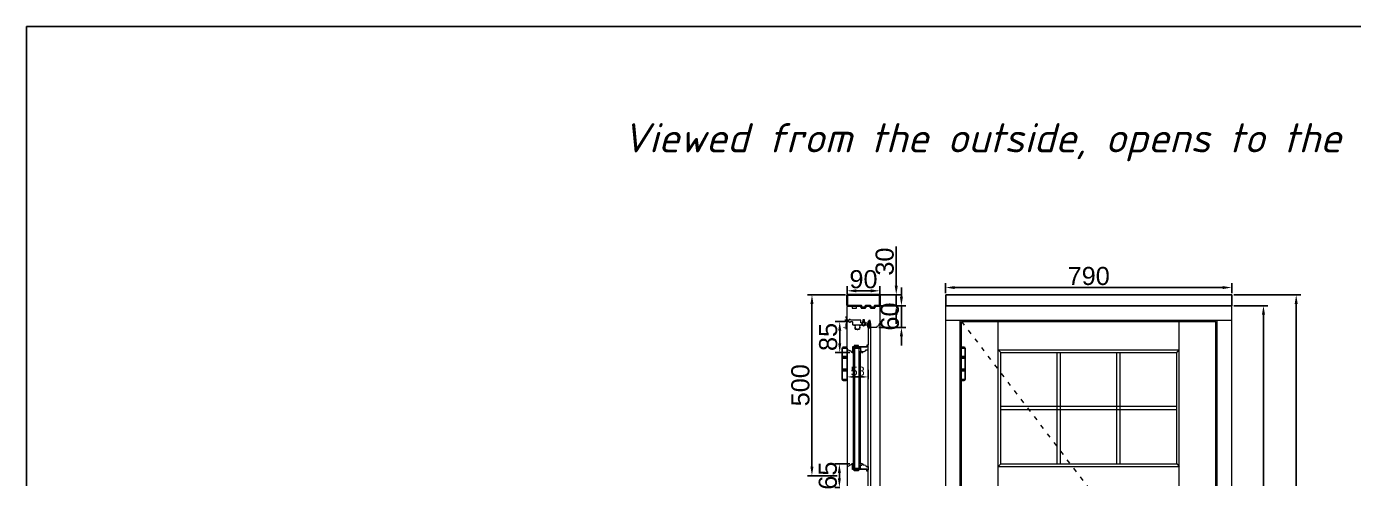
# Model space of a CAD drawing. Header units: millimetres. Extents: x 0 to 182016, y 11 to 3710.
# Drawn here: x 110250 to 113915, y 2461 to 3710 of the extents above; entities that cross this region are included whole.
import ezdxf

# ---------------------------------------------------------------- set-up
doc = ezdxf.new("R2010")
doc.units = ezdxf.units.MM
doc.linetypes.add('ACAD_ISO03W100', pattern=[30, 12, -18])
doc.linetypes.add('DASHED', pattern=[0.75, 0.5, -0.25])
for name, color, linetype, lineweight in [('Matmenys', 10, 'Continuous', 20), ('OTHER', 251, 'Continuous', 13), ('Stakta', 7, 'Continuous', 25), ('Testinės profilio linijos', 7, 'Continuous', 5)]:
    doc.layers.add(name, color=color, linetype=linetype, lineweight=lineweight)
doc.layers.add('Nutraukimo linija', color=7, linetype='Continuous')
doc.layers.add('Stiklo paketas', color=7, linetype='Continuous')
doc.styles.add('ROMANS', font='stylu.ttf', dxfattribs={"oblique": 15})
doc.styles.get("Standard").update_dxf_attribs({"font": 'arial.ttf'})
doc.dimstyles.new('3-5', dxfattribs={"dimscale": 3.5, "dimtxt": 3.5, "dimasz": 3.5, "dimexe": 1.25, "dimexo": 0.625, "dimtad": 1, "dimdec": 1, "dimtxsty": 'Standard', "dimcen": 3.5, "dimadec": 0, "dimazin": 0, "dimtfac": 1, "dimtdec": 1, "dimtmove": 0, "dimatfit": 3, "dimfxl": 1, "dimarcsym": 0})
doc.dimstyles.new('5 geras', dxfattribs={"dimscale": 5, "dimtxt": 5, "dimasz": 2.5, "dimexe": 1.25, "dimexo": 0.625, "dimtad": 1, "dimdec": 1, "dimtxsty": 'Standard', "dimcen": 2.5, "dimadec": 0, "dimazin": 0, "dimtfac": 1, "dimtdec": 1, "dimtmove": 0, "dimatfit": 3, "dimfxl": 1, "dimarcsym": 0})
doc.dimstyles.new('Padidinti matmenys', dxfattribs={"dimscale": 10, "dimtxt": 5, "dimasz": 2.5, "dimexe": 1.25, "dimexo": 0.625, "dimtad": 1, "dimdec": 1, "dimtxsty": 'Standard', "dimcen": 2.5, "dimadec": 0, "dimazin": 0, "dimtfac": 1, "dimtdec": 1, "dimtmove": 0, "dimatfit": 3, "dimfxl": 1, "dimarcsym": 0})

# ---------------------------------------------------------------- blocks, each defined once
blk = doc.blocks.new('*D1801')
at = {"color": 0, "lineweight": -2, "transparency": 16777216}
for p, q in [((112522.1, 2894.6), (112483.5, 2894.6)), ((112496, 2834.6), (112496, 2869.6)), ((112523.9, 2809.6), (112483.5, 2809.6))]:
    blk.add_line(p, q, dxfattribs=at)
at = {"color": 0, "transparency": 16777216}
for points in [[(112491.9, 2869.6), (112500.2, 2869.6), (112496, 2894.6)], [(112491.9, 2834.6), (112500.2, 2834.6), (112496, 2809.6)]]:
    blk.add_solid(points, dxfattribs=at)
at = {"layer": 'Defpoints', "color": 0, "transparency": 16777216}
for p in [(112496, 2894.6), (112528.4, 2894.6), (112530.1, 2809.6)]:
    blk.add_point(p, dxfattribs=at)
at = {"color": 0, "lineweight": 5, "transparency": 16777216, "insert": (112464.3, 2852.1), "char_height": 50, "attachment_point": 5, "rotation": 90}
blk.add_mtext('85', dxfattribs=at)
blk = doc.blocks.new('*D1802')
at = {"layer": 'Defpoints', "color": 0, "transparency": 16777216}
for p in [(112519.6, 2898.6), (112514.1, 2894.6), (112519.9, 2894.6)]:
    blk.add_point(p, dxfattribs=at)
at = {"layer": 'Matmenys', "color": 0, "lineweight": -2, "transparency": 16777216}
for p, q in [((112517.4, 2898.6), (112509.7, 2898.6)), ((112514.1, 2903.8), (112514.1, 2909.1)), ((112514.1, 2898.6), (112514.1, 2894.6)), ((112517.7, 2894.6), (112509.7, 2894.6)), ((112514.1, 2889.3), (112514.1, 2873.5))]:
    blk.add_line(p, q, dxfattribs=at)
at = {"layer": 'Matmenys', "color": 0, "transparency": 16777216}
for points in [[(112513.2, 2903.8), (112515, 2903.8), (112514.1, 2898.6)], [(112513.2, 2889.3), (112515, 2889.3), (112514.1, 2894.6)]]:
    blk.add_solid(points, dxfattribs=at)
at = {"layer": 'Matmenys', "color": 0, "transparency": 16777216, "insert": (112508.4, 2878.2), "char_height": 7, "attachment_point": 5, "rotation": 90}
blk.add_mtext('4', dxfattribs=at)
blk = doc.blocks.new('*D1808')
at = {"color": 0, "lineweight": -2, "transparency": 16777216}
for p, q in [((112516.6, 2768.6), (112516.6, 2735.4)), ((112574.6, 2761.2), (112574.6, 2735.4)), ((112562.1, 2741.6), (112529.1, 2741.6))]:
    blk.add_line(p, q, dxfattribs=at)
at = {"color": 0, "transparency": 16777216}
for points in [[(112529.1, 2743.7), (112529.1, 2739.5), (112516.6, 2741.6)], [(112562.1, 2743.7), (112562.1, 2739.5), (112574.6, 2741.6)]]:
    blk.add_solid(points, dxfattribs=at)
at = {"layer": 'Defpoints', "color": 0, "transparency": 16777216}
for p in [(112516.6, 2771.7), (112574.6, 2764.4), (112516.6, 2741.6)]:
    blk.add_point(p, dxfattribs=at)
at = {"color": 0, "lineweight": 5, "transparency": 16777216, "insert": (112545.6, 2757.5), "char_height": 25, "attachment_point": 5}
blk.add_mtext('58', dxfattribs=at)
blk = doc.blocks.new('*D1809')
at = {"color": 0, "lineweight": -2, "transparency": 16777216}
for p, q in [((112788.6, 2973.2), (112788.6, 3001.2)), ((112813.6, 2988.7), (113553.7, 2988.7)), ((113578.7, 2973.2), (113578.7, 3001.2))]:
    blk.add_line(p, q, dxfattribs=at)
at = {"color": 0, "transparency": 16777216}
for points in [[(112813.6, 2992.8), (112813.6, 2984.5), (112788.6, 2988.7)], [(113553.7, 2992.8), (113553.7, 2984.5), (113578.7, 2988.7)]]:
    blk.add_solid(points, dxfattribs=at)
at = {"layer": 'Defpoints', "color": 0, "transparency": 16777216}
for p in [(113578.7, 2988.7), (112788.6, 2967), (113578.7, 2967)]:
    blk.add_point(p, dxfattribs=at)
at = {"color": 0, "lineweight": 5, "transparency": 16777216, "insert": (113183.7, 3020.4), "char_height": 50, "attachment_point": 5}
blk.add_mtext('790', dxfattribs=at)
blk = doc.blocks.new('*D1810')
at = {"color": 0, "lineweight": -2, "transparency": 16777216}
for p, q in [((113584.9, 2938.6), (113678.9, 2938.6)), ((113666.4, 2913.6), (113666.4, 903.6)), ((113584.9, 878.6), (113678.9, 878.6))]:
    blk.add_line(p, q, dxfattribs=at)
at = {"color": 0, "transparency": 16777216}
for points in [[(113662.2, 2913.6), (113670.6, 2913.6), (113666.4, 2938.6)], [(113662.2, 903.6), (113670.6, 903.6), (113666.4, 878.6)]]:
    blk.add_solid(points, dxfattribs=at)
at = {"layer": 'Defpoints', "color": 0, "transparency": 16777216}
for p in [(113578.7, 2938.6), (113578.7, 878.6), (113666.4, 878.6)]:
    blk.add_point(p, dxfattribs=at)
at = {"color": 0, "lineweight": 5, "transparency": 16777216, "insert": (113634.6, 1908.6), "char_height": 50, "attachment_point": 5, "rotation": 90}
blk.add_mtext('2060', dxfattribs=at)
blk = doc.blocks.new('bhj')
for p, q in [((109161.6, 203517), (109161.6, 203481.7)), ((109177.4, 203517), (109161.6, 203517)), ((109161.7, 203545.7), (109161.7, 203522.3)), ((109161.8, 203545.7), (109161.7, 203545.7)), ((109161.7, 203522.3), (109177.3, 203522.3)), ((109161.8, 203549.2), (109161.8, 203545.7)), ((109161.8, 203549.2), (109177.2, 203549.2)), ((109161.8, 203521.8), (109161.8, 203517.5)), ((109167.7, 203521.8), (109161.8, 203521.8)), ((109161.8, 203517.5), (109167.7, 203517.5)), ((109162.3, 203551.7), (109162.3, 203549.2)), ((109176.7, 203551.7), (109162.3, 203551.7)), ((109177.2, 203521.8), (109167.7, 203521.8)), ((109167.7, 203517.5), (109177.2, 203517.5)), ((109176.7, 203549.2), (109176.7, 203551.7)), ((109177.2, 203545.7), (109177.2, 203549.2)), ((109177.3, 203545.7), (109177.2, 203545.7)), ((109177.2, 203517.5), (109177.2, 203521.8)), ((109177.3, 203522.3), (109177.3, 203545.7)), ((109177.4, 203481.7), (109177.4, 203517)), ((109161.6, 203481.7), (109177.4, 203481.7)), ((109161.7, 203476.4), (109161.7, 203453)), ((109161.7, 203476.4), (109177.3, 203476.4)), ((109161.8, 203481.2), (109161.8, 203476.9)), ((109177.2, 203481.2), (109161.8, 203481.2)), ((109161.8, 203476.9), (109177.2, 203476.9)), ((109177.2, 203476.9), (109177.2, 203481.2)), ((109177.3, 203453), (109177.3, 203476.4)), ((109161.7, 203453), (109161.8, 203453)), ((109161.8, 203453), (109161.8, 203449.5)), ((109161.8, 203449.5), (109177.2, 203449.5)), ((109162.3, 203449.5), (109162.3, 203447)), ((109162.3, 203447), (109169.5, 203447)), ((109169.5, 203447), (109176.7, 203447)), ((109176.7, 203447), (109176.7, 203449.5)), ((109177.2, 203453), (109177.3, 203453)), ((109177.2, 203449.5), (109177.2, 203453))]:
    blk.add_line(p, q)
for centre, radius, start, end in [((109162.3, 203521.8), 0.499, 90, 180), ((109162.3, 203517.5), 0.499, 180, 270), ((109169.5, 203526), 26.7, 90, 105.7066), ((109169.5, 203526), 26.7, 74.2934, 90), ((109176.7, 203521.8), 0.499, 0, 90), ((109176.7, 203517.5), 0.499, 270, 0), ((109162.3, 203481.2), 0.499, 90, 180), ((109162.3, 203476.9), 0.499, 180, 270), ((109176.7, 203481.2), 0.499, 0, 90), ((109176.7, 203476.9), 0.499, 270, 0), ((109169.5, 203472.7), 26.7, 254.2934, 270), ((109169.5, 203472.7), 26.7, 270, 285.7066)]:
    blk.add_arc(centre, radius, start, end)
blk = doc.blocks.new('*D1812')
at = {"color": 0, "lineweight": -2, "transparency": 16777216}
for p, q in [((112516.6, 2970.1), (112516.6, 2992.2)), ((112541.6, 2979.7), (112581.6, 2979.7)), ((112606.6, 2970.1), (112606.6, 2992.2))]:
    blk.add_line(p, q, dxfattribs=at)
at = {"color": 0, "transparency": 16777216}
for points in [[(112541.6, 2983.8), (112541.6, 2975.5), (112516.6, 2979.7)], [(112581.6, 2983.8), (112581.6, 2975.5), (112606.6, 2979.7)]]:
    blk.add_solid(points, dxfattribs=at)
at = {"layer": 'Defpoints', "color": 0, "transparency": 16777216}
for p in [(112606.6, 2979.7), (112516.6, 2963.9), (112606.6, 2963.9)]:
    blk.add_point(p, dxfattribs=at)
at = {"color": 0, "lineweight": 5, "transparency": 16777216, "insert": (112561.6, 3011.5), "char_height": 50, "attachment_point": 5}
blk.add_mtext('90', dxfattribs=at)
blk = doc.blocks.new('*D1821')
at = {"color": 0, "lineweight": -2, "transparency": 16777216}
for p, q in [((112666.4, 2963.6), (112666.4, 2988.6)), ((112604.9, 2938.6), (112678.9, 2938.6)), ((112666.4, 2938.6), (112666.4, 2878.6)), ((112603.9, 2878.6), (112678.9, 2878.6)), ((112666.4, 2853.6), (112666.4, 2828.6))]:
    blk.add_line(p, q, dxfattribs=at)
at = {"color": 0, "transparency": 16777216}
for points in [[(112662.2, 2963.6), (112670.6, 2963.6), (112666.4, 2938.6)], [(112662.2, 2853.6), (112670.6, 2853.6), (112666.4, 2878.6)]]:
    blk.add_solid(points, dxfattribs=at)
at = {"layer": 'Defpoints', "color": 0, "transparency": 16777216}
for p in [(112598.6, 2938.6), (112597.6, 2878.6), (112666.4, 2878.6)]:
    blk.add_point(p, dxfattribs=at)
at = {"color": 0, "lineweight": 5, "transparency": 16777216, "insert": (112634.6, 2908.6), "char_height": 50, "attachment_point": 5, "rotation": 90}
blk.add_mtext('60', dxfattribs=at)
blk = doc.blocks.new('*D2120')
at = {"color": 0, "lineweight": -2, "ltscale": 0.1, "transparency": 16777216}
for p, q in [((112523.9, 2501.1), (112482.6, 2501.1)), ((112495.1, 2461.1), (112495.1, 2476.1)), ((112523.4, 2436.1), (112482.6, 2436.1))]:
    blk.add_line(p, q, dxfattribs=at)
at = {"color": 0, "ltscale": 0.1, "transparency": 16777216}
for points in [[(112490.9, 2476.1), (112499.2, 2476.1), (112495.1, 2501.1)], [(112490.9, 2461.1), (112499.2, 2461.1), (112495.1, 2436.1)]]:
    blk.add_solid(points, dxfattribs=at)
at = {"layer": 'Defpoints', "color": 0, "ltscale": 0.1, "transparency": 16777216}
for p in [(112495.1, 2501.1), (112530.1, 2501.1), (112529.6, 2436.1)]:
    blk.add_point(p, dxfattribs=at)
at = {"color": 0, "ltscale": 0.1, "transparency": 16777216, "insert": (112463.3, 2468.6), "char_height": 50, "attachment_point": 5, "rotation": 90}
blk.add_mtext('65', dxfattribs=at)
blk = doc.blocks.new('*D2117')
at = {"color": 0, "lineweight": -2, "ltscale": 0.1, "transparency": 16777216}
for p, q in [((112652.2, 2993.6), (112652.2, 3102.5)), ((112606.2, 2968.6), (112664.7, 2968.6)), ((112606.2, 2938.6), (112664.7, 2938.6)), ((112652.2, 2938.6), (112652.2, 2968.6)), ((112652.2, 2913.6), (112652.2, 2888.6))]:
    blk.add_line(p, q, dxfattribs=at)
at = {"color": 0, "ltscale": 0.1, "transparency": 16777216}
for points in [[(112648, 2993.6), (112656.3, 2993.6), (112652.2, 2968.6)], [(112648, 2913.6), (112656.3, 2913.6), (112652.2, 2938.6)]]:
    blk.add_solid(points, dxfattribs=at)
at = {"layer": 'Defpoints', "color": 0, "ltscale": 0.1, "transparency": 16777216}
for p in [(112600, 2968.6), (112600, 2938.6), (112652.2, 2968.6)]:
    blk.add_point(p, dxfattribs=at)
at = {"color": 0, "ltscale": 0.1, "transparency": 16777216, "insert": (112620.4, 3060.5), "char_height": 50, "attachment_point": 5, "rotation": 90}
blk.add_mtext('30', dxfattribs=at)
blk = doc.blocks.new('*D1813')
at = {"color": 0, "lineweight": -2, "ltscale": 0.1, "transparency": 16777216}
for p, q in [((113584.9, 2968.6), (113769.3, 2968.6)), ((113756.8, 903.6), (113756.8, 2943.6)), ((113584.9, 878.6), (113769.3, 878.6))]:
    blk.add_line(p, q, dxfattribs=at)
at = {"color": 0, "ltscale": 0.1, "transparency": 16777216}
for points in [[(113752.6, 2943.6), (113761, 2943.6), (113756.8, 2968.6)], [(113752.6, 903.6), (113761, 903.6), (113756.8, 878.6)]]:
    blk.add_solid(points, dxfattribs=at)
at = {"layer": 'Defpoints', "color": 0, "ltscale": 0.1, "transparency": 16777216}
for p in [(113578.7, 2968.6), (113756.8, 2968.6), (113578.7, 878.6)]:
    blk.add_point(p, dxfattribs=at)
at = {"color": 0, "ltscale": 0.1, "transparency": 16777216, "insert": (113725, 1923.6), "char_height": 50, "attachment_point": 5, "rotation": 90}
blk.add_mtext('2090', dxfattribs=at)
blk = doc.blocks.new('*D2118')
at = {"color": 0, "lineweight": -2, "ltscale": 0.1, "transparency": 16777216}
for p, q in [((112512.4, 2968.6), (112406.8, 2968.6)), ((112419.3, 2493.6), (112419.3, 2943.6)), ((112488.8, 2468.6), (112406.8, 2468.6))]:
    blk.add_line(p, q, dxfattribs=at)
at = {"color": 0, "ltscale": 0.1, "transparency": 16777216}
for points in [[(112415.1, 2943.6), (112423.5, 2943.6), (112419.3, 2968.6)], [(112415.1, 2493.6), (112423.5, 2493.6), (112419.3, 2468.6)]]:
    blk.add_solid(points, dxfattribs=at)
at = {"layer": 'Defpoints', "color": 0, "ltscale": 0.1, "transparency": 16777216}
for p in [(112419.3, 2968.6), (112518.6, 2968.6), (112495.1, 2468.6)]:
    blk.add_point(p, dxfattribs=at)
at = {"color": 0, "ltscale": 0.1, "transparency": 16777216, "insert": (112387.5, 2718.6), "char_height": 50, "attachment_point": 5, "rotation": 90}
blk.add_mtext('500', dxfattribs=at)

msp = doc.modelspace()

# ---------------------------------------------------------------- hatches: boundary and pattern name
at = {"lineweight": 0, "ltscale": 0.5}
h = msp.add_hatch(dxfattribs=at)
h.set_pattern_fill('ANSI37', color=256, scale=0.5, style=0)
h.set_pattern_definition([(45, (112531.6163, 1772.3084), (-1.122532, 1.122532), []), (135, (112531.6163, 1772.3084), (-1.122532, -1.122532), [])])
h.paths.add_polyline_path([(112533.6162765, 2812.577945), (112533.6162765, 2821.577945), (112531.6162765, 2821.577945), (112531.6162765, 2812.577945)])
h = msp.add_hatch(dxfattribs=at)
h.set_pattern_fill('ANSI37', color=256, scale=0.5, style=0)
h.set_pattern_definition([(45, (112531.6163, 2075.8067), (-1.122532, 1.122532), []), (135, (112531.6163, 2075.8067), (-1.122532, -1.122532), [])])
h.paths.add_polyline_path([(112533.6162766, 2498.0762936), (112533.6162766, 2489.0762936), (112531.6162766, 2489.0762936), (112531.6162766, 2498.0762936)])
at = {"layer": 'Matmenys'}
h = msp.add_hatch(dxfattribs=at)
h.set_pattern_fill('ANSI37', color=252, scale=0.5, angle=-180, style=0)
h.set_pattern_definition([(225, (-43128.8003, -384816.885), (1.122532015, -1.122532015), []), (315, (-43128.8003, -384816.885), (1.122532015, 1.122532015), [])])
edge = h.paths.add_edge_path()
edge.add_arc((112579.7360063, 2880.4920968), 0.1, 273.5893456117, 363.5893456117, ccw=False)
edge.add_line((112579.7422668, 2880.392293), (112578.194581, 2880.2952098))
edge.add_arc((112578.2102322, 2880.0457002), 0.25, 93.5893456117, 273.5893456117)
edge.add_line((112578.2258835, 2879.7961906), (112580.2725884, 2879.9245763))
edge.add_arc((112580.2663279, 2880.0243801), 0.1, 273.5893456117, 363.589345619)
edge.add_line((112580.3661318, 2880.0306406), (112580.4417748, 2880.0353855))
edge.add_line((112580.4417748, 2880.0353855), (112580.5660891, 2878.0535846))
edge.add_spline(control_points=[(112580.5660891, 2878.0535846), (112580.5542868, 2877.9744261), (112580.5431112, 2877.9044345), (112580.5213173, 2877.8206837), (112580.5119315, 2877.7971194), (112580.4992366, 2877.7732363), (112580.4929874, 2877.7651767), (112580.4673986, 2877.7406889), (112580.4381616, 2877.721796), (112580.3338418, 2877.6880927), (112580.2609096, 2877.6749707), (112580.0079265, 2877.6552686), (112579.7940924, 2877.6657669), (112579.351614, 2877.6850951), (112579.1322851, 2877.6895704), (112578.7123942, 2877.6906466), (112578.5093081, 2877.6876146), (112577.9191007, 2877.6749042), (112577.5510506, 2877.6617278), (112576.7978692, 2877.6619895), (112576.4211193, 2877.6804858), (112575.8280149, 2877.7836721), (112575.6004439, 2877.8435662), (112575.2033427, 2877.9966018), (112575.031555, 2878.0793512), (112574.6903873, 2878.2833513), (112574.5241846, 2878.4034662), (112574.2330249, 2878.6709113), (112574.1094449, 2878.8185849), (112573.9497262, 2879.0997695), (112573.9021722, 2879.2350657), (112573.8425673, 2879.5363645), (112573.8318639, 2879.6999645), (112573.8456078, 2880.2845613), (112573.940362, 2880.7484769), (112574.1121043, 2881.640973), (112574.1957989, 2882.0680533), (112574.4069852, 2883.1464019), (112574.5407193, 2883.8044525), (112574.6656453, 2884.7975544), (112574.6961392, 2885.1011555), (112574.7204746, 2885.7231992), (112574.7129339, 2886.0391032), (112574.6280495, 2886.5883114), (112574.5667109, 2886.8243949), (112574.3942506, 2887.2250463), (112574.2994021, 2887.3836788), (112574.1151337, 2887.6823376), (112574.0252762, 2887.8237948), (112573.8691931, 2888.1255777), (112573.799223, 2888.2906304), (112573.6794917, 2888.6557521), (112573.6364892, 2888.8567022), (112573.6125905, 2889.1961189), (112573.6257963, 2889.3381043), (112573.6858356, 2889.533325), (112573.7225757, 2889.5986528), (112573.8311249, 2889.7253762), (112573.903191, 2889.784554), (112574.1672786, 2889.9416316), (112574.4083869, 2890.0231313), (112574.9587979, 2890.1397486), (112575.266993, 2890.1762801), (112575.8632108, 2890.2295515), (112576.1507618, 2890.248774), (112576.6812516, 2890.2921334), (112576.9295101, 2890.3142696), (112577.3343124, 2890.350484), (112577.4917157, 2890.3645704), (112577.8156481, 2890.3926925), (112577.9939653, 2890.4077285), (112578.2968324, 2890.4760135), (112578.4146544, 2890.5116486), (112578.6271332, 2890.6072453), (112578.721048, 2890.6603923), (112578.8662417, 2890.779033), (112578.9212599, 2890.8346552), (112579.0103518, 2890.9584224), (112579.0432312, 2891.0220495), (112579.0913994, 2891.1409135), (112579.1082806, 2891.1979906), (112579.1342245, 2891.298571), (112579.1439421, 2891.3429666), (112579.1529781, 2891.3839629)], knot_values=[0, 0, 0, 0, 0.2245066002, 0.2245066002, 0.377043448, 0.377043448, 0.5295802957, 0.5295802957, 0.8082977366, 0.8082977366, 1.0870151774, 1.0870151774, 1.6244414062, 1.6244414062, 2.161867635, 2.161867635, 2.6992938638, 2.6992938638, 3.7741463214, 3.7741463214, 5.0334406395, 5.0334406395, 5.8656302806, 5.8656302806, 6.5060139406, 6.5060139406, 7.1463976006, 7.1463976006, 7.7996240151, 7.7996240151, 8.3563201169, 8.3563201169, 8.9130162187, 8.9130162187, 10.239934143, 10.239934143, 11.5668520673, 11.5668520673, 13.5970761059, 13.5970761059, 14.4582175179, 14.4582175179, 15.3193589298, 15.3193589298, 15.9856015553, 15.9856015553, 16.5061017172, 16.5061017172, 17.0266018791, 17.0266018791, 17.547102041, 17.547102041, 18.1672448488, 18.1672448488, 18.7176261004, 18.7176261004, 19.1465766047, 19.1465766047, 19.5755271091, 19.5755271091, 20.3898249977, 20.3898249977, 21.2041228863, 21.2041228863, 21.9655448497, 21.9655448497, 22.7269668131, 22.7269668131, 23.2229068178, 23.2229068178, 23.7188468224, 23.7188468224, 24.0184411081, 24.0184411081, 24.2549295987, 24.2549295987, 24.4119994701, 24.4119994701, 24.5501072405, 24.5501072405, 24.6882150108, 24.6882150108, 24.8099116426, 24.8099116426, 24.8099116426, 24.8099116426], degree=3, periodic=0)
edge.add_line((112579.1529781, 2891.3839629), (112579.8358101, 2880.4983573))

# ---------------------------------------------------------------- linework, layer by layer
at = {"ltscale": 0.1}
for p, q in [((113578.6632811, 2968.5779453), (112788.6466147, 2968.5779453)), ((112788.6466147, 2938.5779453), (112788.6466147, 2968.5779453)), ((112788.6466147, 2938.5779453), (113578.6632811, 2938.5779453)), ((113578.6632811, 2938.5779453), (113578.6632811, 2968.5779453))]:
    msp.add_line(p, q, dxfattribs=at)
at = {"lineweight": 5}
for p, q in [((112788.6466147, 878.5693654), (112788.6466147, 2938.5779453)), ((113578.6632811, 878.5710168), (113578.6632811, 2938.5779453)), ((112788.6466147, 2898.5693651), (113578.6632811, 2898.5710164)), ((112828.6466151, 932.576294), (112828.6466151, 2898.5762936)), ((113538.6632811, 932.5710168), (113538.6632811, 2898.57099)), ((112580.6160215, 2889.765305), (112580.6163716, 939.1051915)), ((112606.6175069, 2889.4554209), (112606.6162109, 940.1293789)), ((112832.6466151, 2894.5762936), (113534.6632811, 2894.577945)), ((112832.6466151, 937.576294), (112832.6466151, 2894.5762936)), ((112933.3295208, 937.576294), (112933.3295208, 2894.5762936)), ((113433.9803755, 937.5779453), (113433.9803755, 2894.577945)), ((113534.6632811, 937.5779453), (113534.6632811, 2894.577945)), ((113534.6632811, 937.5710168), (113534.6632811, 2894.5710164)), ((112933.3295208, 2816.893388), (113433.9818675, 2816.893388)), ((112940.6466151, 2809.5762936), (112933.3295208, 2816.893388)), ((112940.6466151, 2501.0762936), (112940.6466151, 2809.5762936)), ((112940.6466151, 2809.5762936), (113426.6647732, 2809.5762936)), ((113096.6647732, 2501.0762936), (113096.6647732, 2809.5995133)), ((113105.6647732, 2501.0762936), (113105.6647732, 2809.5995133)), ((113261.6647732, 2501.0762936), (113261.6647732, 2809.5995133)), ((113270.6647732, 2501.0762936), (113270.6647732, 2809.5995133)), ((113426.6647732, 2809.577945), (113433.9803755, 2816.8950393)), ((113426.6647732, 2501.0762936), (113426.6647732, 2809.577945)), ((113426.6647732, 2659.8379035), (112940.6466151, 2659.8379035)), ((113426.6647732, 2650.8379035), (112940.6466151, 2650.8379035)), ((112940.6466151, 2501.0762936), (112933.3295208, 2493.7591993)), ((112933.3295208, 2493.7591993), (113433.9803755, 2493.7591993)), ((112940.6466151, 2501.0762936), (113426.6647732, 2501.0762936)), ((113426.6647732, 2501.0762936), (113433.9803755, 2493.7591993))]:
    msp.add_line(p, q, dxfattribs=at)
for p, q in [((112578.8736114, 2895.9294903), (112574.5265209, 2894.9460438)), ((112578.8736114, 2895.8375848), (112574.5265209, 2894.8541383)), ((112578.905318, 2895.4240279), (112577.8568548, 2895.186833)), ((112579.3633916, 2896.1080787), (112578.8643724, 2896.0767762)), ((112578.8643724, 2896.0767762), (112578.8736114, 2895.9294903)), ((112579.3633916, 2896.0161732), (112578.8643724, 2895.9848707)), ((112578.8643724, 2895.9848707), (112578.8736114, 2895.8375848)), ((112578.905318, 2895.4240279), (112579.8358101, 2880.5902628)), ((112580.4298563, 2895.0777374), (112579.3633916, 2896.1080787)), ((112580.4298563, 2894.9858319), (112579.3633916, 2896.0161732)), ((112579.4090117, 2895.38081), (112580.3661318, 2880.1225461)), ((112580.4767543, 2894.3300967), (112579.4090117, 2895.38081)), ((112574.5265209, 2894.9460438), (112574.7471757, 2893.9706918)), ((112574.5265209, 2894.8541383), (112574.7471757, 2893.8787864)), ((112577.9671822, 2894.699157), (112574.7471757, 2893.9706918)), ((112577.9671822, 2894.6072516), (112574.7471757, 2893.8787864)), ((112578.905318, 2895.3321224), (112577.8568548, 2895.0949276)), ((112577.8568548, 2895.186833), (112577.9671822, 2894.699157)), ((112577.8568548, 2895.0949276), (112577.9671822, 2894.6072516)), ((112579.7422668, 2880.4841985), (112578.194581, 2880.3871153)), ((112579.7422668, 2880.392293), (112578.194581, 2880.2952098)), ((112580.2725884, 2880.0164817), (112578.2258835, 2879.8880961)), ((112580.2725884, 2879.9245763), (112578.2258835, 2879.7961906)), ((112578.905318, 2895.3321224), (112579.8358101, 2880.4983573)), ((112579.4090117, 2895.2889045), (112580.3661318, 2880.0306406)), ((112580.4767543, 2894.2381912), (112579.4090117, 2895.2889045)), ((112580.3661318, 2880.1225461), (112580.4417748, 2880.127291)), ((112580.3661318, 2880.0306406), (112580.4417748, 2880.0353855)), ((112580.4298563, 2895.0777374), (112580.4767543, 2894.3300967)), ((112580.4298563, 2894.9858319), (112580.4767543, 2894.2381912))]:
    msp.add_line(p, q)
at = {"color": 1}
for p, q in [((112578.8600099, 2891.4485357), (112578.7495803, 2893.2089869)), ((112580.5660891, 2878.0535846), (112579.6104318, 2893.2885294)), ((112580.8628092, 2878.0093444), (112579.9015145, 2893.3341598))]:
    msp.add_line(p, q, dxfattribs=at)
at = {"linetype": 'ACAD_ISO03W100', "lineweight": 5}
msp.add_line((112832.6466151, 2894.5762936), (113534.6632811, 1973.5779452), dxfattribs=at)
at = {"lineweight": 0}
for p, q in [((112553.6155674, 2821.577945), (112532.6155674, 2824.577945)), ((112553.6155674, 2824.577945), (112532.6155674, 2821.577945)), ((112530.6162765, 2809.577945), (112533.6162765, 2807.2912799)), ((112531.6162765, 2821.577945), (112534.6162765, 2821.577945)), ((112531.6162765, 2812.577945), (112533.6162765, 2812.577945)), ((112557.6162765, 2809.577945), (112553.6162765, 2807.2912799)), ((112530.6162766, 2501.0762936), (112533.6162766, 2503.3629587)), ((112531.6162766, 2498.0762936), (112533.6162766, 2498.0762936)), ((112557.6162766, 2501.0762936), (112553.6162766, 2503.3629587)), ((112531.6162766, 2489.0762936), (112534.6162766, 2489.0762936)), ((112553.6155676, 2489.0762936), (112532.6155676, 2486.0762936)), ((112553.6155676, 2486.0762936), (112532.6155676, 2489.0762936))]:
    msp.add_line(p, q, dxfattribs=at)
msp.add_lwpolyline([(115749.250095, 3710.4502728), (115749.250095, 10.9108603), (110249.9347522, 10.9108603), (110249.9347522, 3710.4502728)], close=True)
at = {"lineweight": 30}
msp.add_lwpolyline([(112518.6338071, 2938.5779453), (112554.8838078, 2938.5779453), (112555.6338071, 2938.5779453), (112555.6338071, 2933.5779453), (112567.6338071, 2933.5779453), (112567.6338071, 2938.5779453), (112579.8838078, 2938.5779453), (112580.6338071, 2938.5779453), (112580.6338071, 2933.5779453), (112592.6338071, 2933.5779453), (112592.6338071, 2938.5779453), (112604.6338071, 2938.5779453, 0.4142135624), (112606.6338071, 2940.5779453), (112606.6338071, 2966.5779453), (112606.6338071, 2966.5779453, 0.4142135624), (112604.6338071, 2968.5779453), (112518.6338071, 2968.5779453, 0.4142135624), (112516.6338071, 2966.5779453), (112516.6338071, 2940.5779453, 0.4142135624)], format="xyb", close=True, dxfattribs=at)
at = {"lineweight": 5}
msp.add_lwpolyline([(112560.6667867, 2885.577945, -0.3563939587), (112561.1566846, 2885.177945, 0.8164965809), (112565.0758682, 2885.177945, -0.3563939587), (112565.5657662, 2885.577945), (112573.6162764, 2885.577945, -0.4142135624), (112574.6162764, 2884.577945), (112574.6162764, 2831.577945, -0.4142135624), (112572.6162764, 2829.577945), (112570.9136698, 2829.577945, 0.4116598905), (112570.6136812, 2829.280563), (112570.5769675, 2825.0735817, -0.4116598905), (112570.0769865, 2824.577945), (112548.1468395, 2824.577945, -0.4116598905), (112547.6468586, 2825.0735817), (112547.6188717, 2828.280563, 0.4116598905), (112547.3188831, 2828.577945), (112535.9136698, 2828.577945, 0.4116598905), (112535.6136812, 2828.280563), (112535.5856943, 2825.0735817, -0.4116598905), (112535.0857134, 2824.577945), (112531.6162764, 2824.577945), (112531.6162764, 2810.577945, -0.4142135624), (112530.6162764, 2809.577945), (112529.6250414, 2809.577945, -0.4116598905), (112528.6250795, 2810.5692185), (112528.6162764, 2811.577945), (112518.7263482, 2816.8365131, 0.1227845609), (112518.4916124, 2816.8950393), (112517.6162764, 2816.8950393, -0.4142135624), (112516.6162764, 2817.8950393), (112516.6162764, 2893.577945, -0.4142135624), (112517.6162764, 2894.577945), (112521.6667867, 2894.577945, -0.3563939587), (112522.1566846, 2894.177945, 0.8164965809), (112526.0758682, 2894.177945, -0.3563939587), (112526.5657662, 2894.577945), (112530.5464234, 2894.577945, -0.4116598905), (112531.5463853, 2893.5866715), (112531.6076257, 2886.5692185, 0.4116598905), (112532.6075876, 2885.577945), (112532.6075876, 2885.577945, -0.0000085351), (112532.6076047, 2885.577945)], format="xyb", close=True, dxfattribs=at)
at = {"lineweight": 0}
for points in [[(112553.6155674, 2824.577945), (112532.6155674, 2824.577945), (112532.6155674, 2821.577945), (112553.6155674, 2821.577945)], [(112553.6155676, 2486.0762936), (112532.6155676, 2486.0762936), (112532.6155676, 2489.0762936), (112553.6155676, 2489.0762936)]]:
    msp.add_lwpolyline(points, close=True, dxfattribs=at)
for points in [[(112568.6162765, 2816.577945), (112574.6162765, 2816.577945), (112574.6162765, 2825.577945, 0.4142135624), (112573.6162765, 2826.577945), (112570.6162765, 2826.577945), (112570.6162765, 2824.077945), (112553.6162765, 2824.077945), (112553.6162765, 2812.577945), (112556.6162765, 2812.577945), (112557.6162765, 2809.577945), (112560.1162765, 2809.577945), (112560.1162765, 2812.077945), (112563.6413393, 2812.077945, 0.3851703882), (112568.6162765, 2816.577945)], [(112568.6162766, 2494.0762936), (112574.6162766, 2494.0762936), (112574.6162766, 2485.0762936, -0.4142135624), (112573.6162766, 2484.0762936), (112570.6162766, 2484.0762936), (112570.6162766, 2486.5762936), (112553.6162766, 2486.5762936), (112553.6162766, 2498.0762936), (112556.6162766, 2498.0762936), (112557.6162766, 2501.0762936), (112560.1162766, 2501.0762936), (112560.1162766, 2498.5762936), (112563.6413395, 2498.5762936, -0.3851703882), (112568.6162766, 2494.0762936)]]:
    msp.add_lwpolyline(points, format="xyb", dxfattribs=at)
at = {"color": 18, "linetype": 'ByBlock', "true_color": 0x000000}
for centre, radius in [((112562.1152109, 2888.2773363), 4.85), ((112562.1152109, 2888.1854308), 4.85), ((112562.1152109, 2888.2773363), 4.25), ((112562.1152109, 2888.1854308), 4.25)]:
    msp.add_circle(centre, radius, dxfattribs=at)
for centre, radius, start, end in [((112578.2102322, 2880.1376057), 0.25, 93.5893456125, 273.5893456125), ((112578.2102322, 2880.0457002), 0.25, 93.5893456125, 273.5893456125), ((112579.7360063, 2880.5840023), 0.1, 273.5893456125, 3.5893456092), ((112579.7360063, 2880.4920968), 0.1, 273.5893456125, 3.5893456125), ((112580.2663279, 2880.1162856), 0.1, 273.5893456125, 3.5893456092), ((112580.2663279, 2880.0243801), 0.1, 273.5893456125, 3.5893456125)]:
    msp.add_arc(centre, radius, start, end)
at = {"color": 1}
msp.add_spline([(112580.8628092, 2878.1012499), (112580.7723125, 2877.7397495), (112579.498454, 2877.4702086), (112574.806081, 2877.958598), (112573.7160747, 2879.0017957), (112573.6974583, 2881.1652676), (112574.0278322, 2882.8633074), (112574.3747486, 2885.0287483), (112574.1753198, 2887.06547), (112573.6991508, 2887.8937147), (112573.4188875, 2889.7482549), (112576.131066, 2890.6407008), (112577.6099416, 2890.7678683), (112578.2972095, 2890.8858397), (112578.7390948, 2891.1880453), (112578.8600099, 2891.5404411)], degree=3, dxfattribs=at)
msp.add_open_spline([(112580.5660891, 2878.0535846), (112580.5542868, 2877.9744261), (112580.5431112, 2877.9044345), (112580.5213173, 2877.8206837), (112580.5119315, 2877.7971194), (112580.4992366, 2877.7732363), (112580.4929874, 2877.7651767), (112580.4673986, 2877.7406889), (112580.4381616, 2877.721796), (112580.3338418, 2877.6880927), (112580.2609096, 2877.6749707), (112580.0079265, 2877.6552686), (112579.7940924, 2877.6657669), (112579.351614, 2877.6850951), (112579.1322851, 2877.6895704), (112578.7123942, 2877.6906466), (112578.5093081, 2877.6876146), (112577.9191007, 2877.6749042), (112577.5510506, 2877.6617278), (112576.7978692, 2877.6619895), (112576.4211193, 2877.6804858), (112575.8280149, 2877.7836721), (112575.6004439, 2877.8435662), (112575.2033427, 2877.9966018), (112575.031555, 2878.0793512), (112574.6903873, 2878.2833513), (112574.5241846, 2878.4034662), (112574.2330249, 2878.6709113), (112574.1094449, 2878.8185849), (112573.9497262, 2879.0997695), (112573.9021722, 2879.2350657), (112573.8425673, 2879.5363645), (112573.8318639, 2879.6999645), (112573.8456078, 2880.2845613), (112573.940362, 2880.7484769), (112574.1121043, 2881.640973), (112574.1957989, 2882.0680533), (112574.4069852, 2883.1464019), (112574.5407193, 2883.8044525), (112574.6656453, 2884.7975544), (112574.6961392, 2885.1011555), (112574.7204746, 2885.7231992), (112574.7129339, 2886.0391032), (112574.6280495, 2886.5883114), (112574.5667109, 2886.8243949), (112574.3942506, 2887.2250463), (112574.2994021, 2887.3836788), (112574.1151337, 2887.6823376), (112574.0252762, 2887.8237948), (112573.8691931, 2888.1255777), (112573.799223, 2888.2906304), (112573.6794917, 2888.6557521), (112573.6364892, 2888.8567022), (112573.6125905, 2889.1961189), (112573.6257963, 2889.3381043), (112573.6858356, 2889.533325), (112573.7225757, 2889.5986528), (112573.8311249, 2889.7253762), (112573.903191, 2889.784554), (112574.1672786, 2889.9416316), (112574.4083869, 2890.0231313), (112574.9587979, 2890.1397486), (112575.266993, 2890.1762801), (112575.8632108, 2890.2295515), (112576.1507618, 2890.248774), (112576.6812516, 2890.2921334), (112576.9295101, 2890.3142696), (112577.3343124, 2890.350484), (112577.4917157, 2890.3645704), (112577.8156481, 2890.3926925), (112577.9939653, 2890.4077285), (112578.2968324, 2890.4760135), (112578.4146544, 2890.5116486), (112578.6271332, 2890.6072453), (112578.721048, 2890.6603923), (112578.8662417, 2890.779033), (112578.9212599, 2890.8346552), (112579.0103518, 2890.9584224), (112579.0432312, 2891.0220495), (112579.0913994, 2891.1409135), (112579.1082806, 2891.1979906), (112579.1342245, 2891.298571), (112579.1439421, 2891.3429666), (112579.1529781, 2891.3839629)], degree=3, knots=[0, 0, 0, 0, 0.2245066002, 0.2245066002, 0.377043448, 0.377043448, 0.5295802957, 0.5295802957, 0.8082977366, 0.8082977366, 1.0870151774, 1.0870151774, 1.6244414062, 1.6244414062, 2.161867635, 2.161867635, 2.6992938638, 2.6992938638, 3.7741463214, 3.7741463214, 5.0334406395, 5.0334406395, 5.8656302806, 5.8656302806, 6.5060139406, 6.5060139406, 7.1463976006, 7.1463976006, 7.7996240151, 7.7996240151, 8.3563201169, 8.3563201169, 8.9130162187, 8.9130162187, 10.239934143, 10.239934143, 11.5668520673, 11.5668520673, 13.5970761059, 13.5970761059, 14.4582175179, 14.4582175179, 15.3193589298, 15.3193589298, 15.9856015553, 15.9856015553, 16.5061017172, 16.5061017172, 17.0266018791, 17.0266018791, 17.547102041, 17.547102041, 18.1672448488, 18.1672448488, 18.7176261004, 18.7176261004, 19.1465766047, 19.1465766047, 19.5755271091, 19.5755271091, 20.3898249977, 20.3898249977, 21.2041228863, 21.2041228863, 21.9655448497, 21.9655448497, 22.7269668131, 22.7269668131, 23.2229068178, 23.2229068178, 23.7188468224, 23.7188468224, 24.0184411081, 24.0184411081, 24.2549295987, 24.2549295987, 24.4119994701, 24.4119994701, 24.5501072405, 24.5501072405, 24.6882150108, 24.6882150108, 24.8099116426, 24.8099116426, 24.8099116426, 24.8099116426], dxfattribs=at)
at = {"layer": 'Nutraukimo linija', "linetype": 'DASHED'}
msp.add_lwpolyline([(112538.0591047, 2883.077945), (112537.0059831, 2883.077945, -0.4040262258), (112536.7061658, 2883.3674751), (112536.6458255, 2885.0953947, 0.4040361542), (112536.1461131, 2885.577945, -0.4040361542), (112536.6458255, 2885.0953947), (112536.7061658, 2883.3674751, 0.4040262258), (112537.0059831, 2883.077945), (112538.0591047, 2883.077945, -0.4091108014), (112538.5590285, 2882.5866712), (112538.7111313, 2873.8727093, 0.4091108014), (112539.0110856, 2873.577945), (112543.0349056, 2873.577945, -0.1989123674), (112543.388459, 2873.4314984), (112544.6541444, 2872.165813, 0.4142135624), (112545.0784085, 2872.165813), (112546.3440939, 2873.4314984, -0.1989123674), (112546.6976473, 2873.577945), (112550.7214673, 2873.577945, 0.4091108014), (112551.0214216, 2873.8727093), (112551.1735243, 2882.5866712, -0.4091108014), (112551.6734482, 2883.077945), (112552.7265698, 2883.077945, 0.4040262259), (112553.0263871, 2883.3674751), (112553.0867273, 2885.0953947, -0.4040262258), (112553.5864227, 2885.577945, 0.4040262258), (112553.0867273, 2885.0953947), (112553.0263871, 2883.3674751, -0.4040262259), (112552.7265698, 2883.077945), (112551.6734482, 2883.077945, 0.4091108014), (112551.1735243, 2882.5866712), (112551.0214216, 2873.8727093, -0.4091108014), (112550.7214673, 2873.577945), (112546.6976473, 2873.577945, 0.1989123674), (112546.3440939, 2873.4314984), (112545.0784085, 2872.165813, -0.4142135624), (112544.6541444, 2872.165813), (112543.388459, 2873.4314984, 0.1989123674), (112543.0349056, 2873.577945), (112539.0110856, 2873.577945, -0.4091108014), (112538.7111313, 2873.8727093), (112538.5590285, 2882.5866712, 0.4091108014)], format="xyb", close=True, dxfattribs=at)
at = {"layer": 'OTHER'}
for points in [[(112561.5051847, 2893.0805462), (112561.5051847, 2894.496455), (112559.8599034, 2894.496455), (112559.8599034, 2895.0221372), (112561.5051847, 2895.7654781), (112561.5051847, 2896.5580978), (112559.8599034, 2896.5580978), (112559.8599034, 2896.7769886), (112562.1152109, 2898.2798698), (112564.3705184, 2896.7769886), (112564.3705184, 2896.5580978), (112562.7252371, 2896.5580978), (112562.7252371, 2895.7654781), (112564.3705184, 2895.0221372), (112564.3705184, 2894.496455), (112562.7252371, 2894.496455), (112562.7252371, 2893.0805462)], [(112561.5051847, 2892.9886407), (112561.5051847, 2894.4045495), (112559.8599034, 2894.4045495), (112559.8599034, 2894.9302317), (112561.5051847, 2895.6735727), (112561.5051847, 2896.4661923), (112559.8599034, 2896.4661923), (112559.8599034, 2896.6850831), (112562.1152109, 2898.1879643), (112564.3705184, 2896.6850831), (112564.3705184, 2896.4661923), (112562.7252371, 2896.4661923), (112562.7252371, 2895.6735727), (112564.3705184, 2894.9302317), (112564.3705184, 2894.4045495), (112562.7252371, 2894.4045495), (112562.7252371, 2892.9886407)]]:
    msp.add_lwpolyline(points, dxfattribs=at)
at = {"layer": 'Stakta', "color": 18, "lineweight": 5, "true_color": 0x000000}
msp.add_lwpolyline([(112566.9371486, 2890.577945, -0.2720281141), (112566.5003843, 2890.8345585, 0.164173551), (112564.1327415, 2892.9832697), (112564.1327415, 2899.077945), (112560.1327415, 2899.077945), (112560.1327415, 2892.9832697, 0.164173551), (112557.7650988, 2890.8345585, -0.2720281141), (112557.3283345, 2890.577945), (112555.6949332, 2890.577945, -0.4116598905), (112554.6949713, 2891.5692185), (112554.6424578, 2897.5866715, 0.4116598905), (112553.6424959, 2898.577945), (112526.0832968, 2898.577945, -0.3563939587), (112525.5933989, 2898.977945, 0.8164965809), (112521.6742153, 2898.977945, -0.3563939587), (112521.1843173, 2898.577945), (112518.1338071, 2898.577945, -0.4142135624), (112516.6338071, 2900.077945), (112516.6338071, 2935.5779453, -0.4142135624), (112519.6338071, 2938.5779453), (112529.6338071, 2938.5779453, -0.4142135624), (112530.6338071, 2937.5779453), (112530.6338071, 2932.0779453, 0.4142135624), (112531.1338071, 2931.5779453), (112542.1338071, 2931.5779453, 0.4142135624), (112542.6338071, 2932.0779453), (112542.6338071, 2937.3779453, -0.4142135624), (112543.6338071, 2938.3779453), (112554.6338071, 2938.3779453, -0.4142135624), (112555.6338071, 2937.3779453), (112555.6338071, 2932.0779453, 0.4142135624), (112556.1338071, 2931.5779453), (112567.1338071, 2931.5779453, 0.4142135624), (112567.6338071, 2932.0779453), (112567.6338071, 2937.3779453, -0.4142135624), (112568.6338071, 2938.3779453), (112579.6338071, 2938.3779453, -0.4142135624), (112580.6338071, 2937.3779453), (112580.6338071, 2932.0779453, 0.4142135624), (112581.1338071, 2931.5779453), (112592.1338071, 2931.5779453, 0.4142135624), (112592.6338071, 2932.0779453), (112592.6338071, 2937.5779453, -0.4142135624), (112593.6338071, 2938.5779453), (112603.6338071, 2938.5779453, -0.4142135624), (112606.6338071, 2935.5779453), (112606.6338071, 2889.577945, -0.4142135624), (112605.6338071, 2888.577945), (112604.9244804, 2888.577945, 0.4001549105), (112604.6248294, 2888.2924104, -0.3090857966), (112598.8365461, 2880.6430997, 0.3199404334), (112598.6319162, 2880.3612766), (112598.6250041, 2879.5692185, -0.4116598905), (112597.6250421, 2878.577945), (112581.7298407, 2878.577945, -0.4116598905), (112580.7298788, 2879.5692185), (112580.6424578, 2889.5866715, 0.2023892741), (112580.3338071, 2890.3005021), (112580.3338071, 2897.577945), (112576.3338071, 2897.577945), (112576.3338071, 2890.577945)], format="xyb", close=True, dxfattribs=at)
at = {"layer": 'Stiklo paketas', "lineweight": 5}
for p, q in [((112533.6346466, 2489.0762941), (112533.6162765, 2821.577945)), ((112537.6165339, 2489.0762941), (112537.6165339, 2821.577945)), ((112549.6165339, 2489.0762941), (112549.6165339, 2821.577945)), ((112553.6165339, 2499.3435893), (112553.6165339, 2812.577945))]:
    msp.add_line(p, q, dxfattribs=at)
at = {"layer": 'Testinės profilio linijos', "lineweight": 5}
for p, q in [((112574.6162764, 1023.5779453), (112574.6162764, 2831.577945)), ((112516.6162771, 2817.8939696), (112516.6162764, 1036.5965715))]:
    msp.add_line(p, q, dxfattribs=at)
at = {"layer": 'Testinės profilio linijos'}
msp.add_lwpolyline([(112574.6162766, 2458.0762936), (112574.6162766, 2479.0762936, 0.4142135624), (112572.6162766, 2481.0762936), (112570.91367, 2481.0762936, -0.4116598905), (112570.6136814, 2481.3736757), (112570.5769676, 2485.5806569, 0.4116598905), (112570.0769867, 2486.0762936), (112547.6162766, 2486.0762936), (112547.6162766, 2482.0762936), (112535.6162766, 2482.0762936), (112535.6162766, 2486.0762936), (112531.6162766, 2486.0762936), (112531.6162766, 2500.0762936, 0.4142135624), (112530.6162766, 2501.0762936), (112529.6162766, 2501.0762936, 0.4142135624), (112528.6162766, 2500.0762936), (112528.6162766, 2499.0762936), (112518.6162766, 2493.7591993), (112517.6162766, 2493.7591993, 0.4142135624), (112516.6162766, 2492.7591993), (112516.6162766, 2444.393388, 0.4142135624)], format="xyb", dxfattribs=at)

# ---------------------------------------------------------------- block references
at = {"lineweight": 0, "xscale": -0.8622693430660537, "yscale": 0.8622693431175451, "zscale": 0.862269343105669, "rotation": 180}
for p in [(18376.303194, 178249.1155366), (18701.9185733, 178249.1155366)]:
    msp.add_blockref('bhj', p, dxfattribs=at)

# ---------------------------------------------------------------- texts
at = {"lineweight": 0, "insert": (111896.1332924, 3443.1762634), "char_height": 80.838163663, "attachment_point": 1, "style": 'ROMANS'}
msp.add_mtext('{\\fISOCPEUR|b0|i0|c186|p34;Viewed from the outside, opens to the outside.}', dxfattribs=at)

# ---------------------------------------------------------------- dimensions: what is measured, and where the dimension line sits
at = {"color": 1, "ltscale": 0.1}
for base, p1, p2, picture, middle in [((112652.1700182, 2968.5779453), (112599.9757084, 2938.5779453), (112599.9757084, 2968.5779453), '*D2117', (112620.3743156, 3060.5373587)), ((112419.2927014, 2968.5779453), (112495.0623792, 2468.5762936), (112518.6338071, 2968.5779453), '*D2118', (112387.514052, 2718.5771195)), ((113756.8155764, 2968.5779453), (113578.6632873, 878.5693654), (113578.6632873, 2968.5779453), '*D1813', (113725.036927, 1923.5736554))]:
    dim = msp.add_linear_dim(base=base, p1=p1, p2=p2, angle=90, dimstyle='Padidinti matmenys', dxfattribs=at)
    dim.commit()
    dim.dimension.update_dxf_attribs({"geometry": picture, "text_midpoint": middle})
at = {"color": 1, "lineweight": 5}
for base, p1, p2, picture, middle in [((112606.6162772, 2979.6820017), (112516.6250421, 2963.8799735), (112606.6162772, 2963.8799732), '*D1812', (112561.6206597, 2979.6820017)), ((113578.6632811, 2988.6511684), (112788.6466147, 2966.9725181), (113578.6632811, 2966.9725181), '*D1809', (113183.6549479, 2988.6511684))]:
    dim = msp.add_linear_dim(base=base, p1=p1, p2=p2, dimstyle='Padidinti matmenys', dxfattribs=at)
    dim.commit()
    dim.dimension.update_dxf_attribs({"geometry": picture, "text_midpoint": middle, "dimtype": 160})
for base, p1, p2, picture, middle in [((112666.384347, 2878.577945), (112598.6338071, 2938.5779453), (112597.6162764, 2878.577945), '*D1821', (112666.384347, 2908.5779452)), ((112496.0447729, 2894.577945), (112530.1162764, 2809.577945), (112528.3662764, 2894.577945), '*D1801', (112496.0447729, 2852.077945))]:
    dim = msp.add_linear_dim(base=base, p1=p1, p2=p2, angle=90, dimstyle='Padidinti matmenys', dxfattribs=at)
    dim.commit()
    dim.dimension.update_dxf_attribs({"geometry": picture, "text_midpoint": middle, "dimtype": 160})
dim = msp.add_linear_dim(base=(113666.4068409, 878.5710168), p1=(113578.6632873, 2938.5779453), p2=(113578.6632873, 878.5710168), angle=90, dimstyle='Padidinti matmenys', dxfattribs=at)
dim.commit()
dim.dimension.update_dxf_attribs({"geometry": '*D1810', "text_midpoint": (113634.6281915, 1908.5744811)})
dim = msp.add_linear_dim(base=(112516.616277, 2741.604083), p1=(112574.6162764, 2764.3653021), p2=(112516.616277, 2771.7181718), dimstyle='5 geras', dxfattribs=at)
dim.commit()
dim.dimension.update_dxf_attribs({"geometry": '*D1808', "text_midpoint": (112545.6162767, 2757.4934076)})
at = {"color": 1, "ltscale": 0.1}
dim = msp.add_linear_dim(base=(112495.0623792, 2501.0762936), p1=(112529.6162766, 2436.0762936), p2=(112530.1162766, 2501.0762936), angle=90, dimstyle='Padidinti matmenys', dxfattribs=at)
dim.commit()
dim.dimension.update_dxf_attribs({"geometry": '*D2120', "text_midpoint": (112495.0623792, 2468.5762936), "dimtype": 160})
at = {"layer": 'Matmenys'}
dim = msp.add_linear_dim(base=(112514.121421, 2894.577945), p1=(112519.6162764, 2898.577945), p2=(112519.8662764, 2894.577945), angle=90, dimstyle='3-5', override={"dimtxt": 2, "dimasz": 1.5, "dimdec": 6}, dxfattribs=at)
dim.commit()
dim.dimension.update_dxf_attribs({"geometry": '*D1802', "text_midpoint": (112514.121421, 2878.1570719), "dimtype": 160})

doc.saveas('drawing.dxf')
